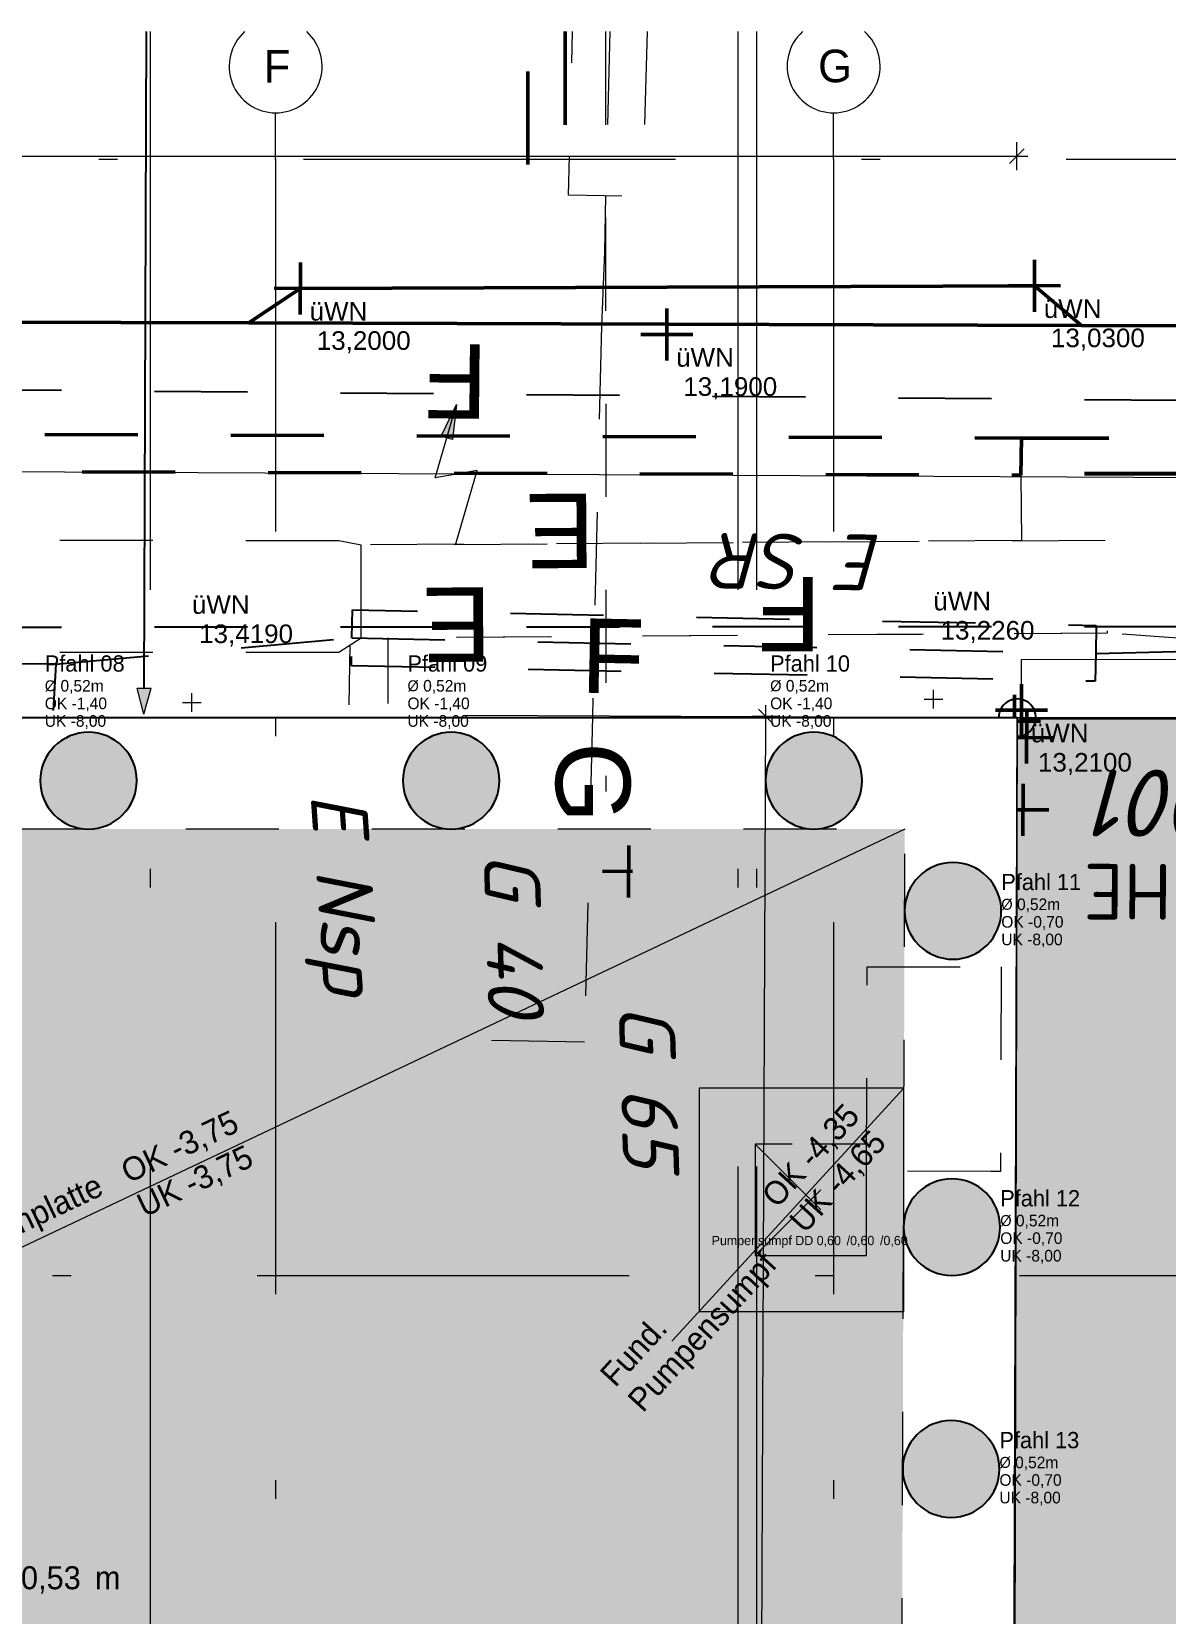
# Model space of a CAD drawing. Header units: metres. Extents: x -14 to 456, y -38 to 65.
# Drawn here: x 13.69 to 19.79, y -4.82 to 3.69 of the extents above; entities that cross this region are included whole.
import ezdxf

# ---------------------------------------------------------------- set-up
doc = ezdxf.new("R2010")
doc.units = ezdxf.units.M
doc.header["$MEASUREMENT"] = 0
for name, pattern in [('Achse', [0.004, 0.002, -0.001, 0, -0.001]), ('DASHDOT2', [0.5, 0.25, -0.125, 0, -0.125]), ('Schnittlinie', [0.006, 0.003, -0.0015, 0, -0.0015]), ('Strichliert_1_-1', [2, 1, -1]), ('Untersicht', [0.001, 0.0005, -0.0005])]:
    doc.linetypes.add(name, pattern=pattern)
for name, color, linetype in [('-2._Grundriss Schickerschacht PP_3_000 Achsraster', 7, 'Continuous'), ('-2._Grundriss Schickerschacht PP_3_111 Bohrpfahl - ReGeBe', 7, 'Continuous'), ('-2._Grundriss Schickerschacht PP_3_260 Fundament', 7, 'Continuous'), ('-2._Grundriss Schickerschacht PP_3_270 Deckendurchbruchsymbol', 7, 'Continuous'), ('-2._Grundriss Schickerschacht PP_3_2E_G_AL', 7, 'Continuous'), ('-2._Grundriss Schickerschacht PP_3_725 Nachbarbebauung', 7, 'Continuous'), ('-2._Grundriss Schickerschacht PP_3_730_DKM_Grenzen', 7, 'Continuous'), ('-2._Grundriss Schickerschacht PP_3_844 Umriss 2D', 7, 'Continuous'), ('-2._Grundriss Schickerschacht PP_3_851 Marker Schnitt', 7, 'Continuous'), ('-2._Grundriss Schickerschacht PP_3_910 Allgemein Lageplan Höhen', 7, 'Continuous'), ('-2._Grundriss Schickerschacht PP_3_Bauwerke_Dachlinie', 7, 'Continuous'), ('-2._Grundriss Schickerschacht PP_3_Bauwerke_Einfahrt - mit Basislinie', 7, 'Continuous'), ('-2._Grundriss Schickerschacht PP_3_Bauwerke_Gebäude - Haus', 7, 'Continuous'), ('-2._Grundriss Schickerschacht PP_3_Bauwerke_Hausnummer', 7, 'Continuous'), ('-2._Grundriss Schickerschacht PP_3_Fernmeldewesen_Fernmeldekabel', 7, 'Continuous'), ('-2._Grundriss Schickerschacht PP_3_Fernmeldewesen_Fernmeldekabel_Signatur', 7, 'Continuous'), ('-2._Grundriss Schickerschacht PP_3_Gas_Beschriftung Gas', 7, 'Continuous'), ('-2._Grundriss Schickerschacht PP_3_Gas_Gasleitung', 7, 'Continuous'), ('-2._Grundriss Schickerschacht PP_3_Gas_Gasleitung_Signatur', 7, 'Continuous'), ('-2._Grundriss Schickerschacht PP_3_Gelände_Geländepunkt', 7, 'Continuous'), ('-2._Grundriss Schickerschacht PP_3_Kataster Grenzen_Grundstücksgrenze', 7, 'Continuous'), ('-2._Grundriss Schickerschacht PP_3_Kataster Grenzpunkte_Grenzpunkt (GP) Hausecke', 7, 'Continuous'), ('-2._Grundriss Schickerschacht PP_3_Kataster Grenzpunkte_Grenzpunkt (GP) Hausecke_Kennzeichen', 7, 'Continuous'), ('-2._Grundriss Schickerschacht PP_3_Kataster Grenzpunkte_Grenzpunkt (GP) Hausecke_Punktnummer', 7, 'Continuous'), ('-2._Grundriss Schickerschacht PP_3_Kataster Grundstücke_Grundstück', 7, 'Continuous'), ('-2._Grundriss Schickerschacht PP_3_Kataster Grundstücke_Grundstück_Eigentümer', 7, 'Continuous'), ('-2._Grundriss Schickerschacht PP_3_Neubau_840 Baulinien', 7, 'Continuous'), ('-2._Grundriss Schickerschacht PP_3_Straßenverkehr_Randstein Unterkante', 7, 'Continuous'), ('-2._Grundriss Schickerschacht PP_3_Straßenverkehr_Situationslinie', 7, 'Continuous'), ('-2._Grundriss Schickerschacht PP_3_Strom_Beschriftung Strom', 7, 'Continuous'), ('-2._Grundriss Schickerschacht PP_3_Strom_Stromfreileitung', 7, 'Continuous'), ('-2._Grundriss Schickerschacht PP_3_Strom_Stromfreileitung_Signatur', 7, 'Continuous'), ('-2._Grundriss Schickerschacht PP_3_Strom_Stromkabel', 7, 'Continuous')]:
    doc.layers.add(name, color=color, linetype=linetype)
doc.styles.add('ERSTELLTER_STIL_1', font='arial.ttf')
doc.styles.add('ERSTELLTER_STIL_2', font='isocpeur.ttf')
doc.styles.add('ERSTELLTER_STIL_3', font='isocpeur.ttf')
doc.styles.add('ERSTELLTER_STIL_6', font='')
doc.styles.get('ERSTELLTER_STIL_6').set_extended_font_data('Eurostile')
doc.linetypes.add('GAS', pattern='A,0,[1,415_260415_PP_VA_1_1 -2 FDM1.Shx,S=0.186508,R=0,X=0,Y=0],-26.5,0', length=26.5)
doc.linetypes.add('Grenze Grundstück', pattern='A,0,[3,415_260415_PP_VA_1_1 -2 FDM1.Shx,S=0.00031746,R=0,X=0,Y=0],-0.04,0', length=0.04)

msp = doc.modelspace()

# ---------------------------------------------------------------- hatches: boundary and pattern name
at = {"layer": '-2._Grundriss Schickerschacht PP_3_111 Bohrpfahl - ReGeBe', "linetype": 'Continuous', "lineweight": 13, "true_color": 0x3f7f02}
for points in [[(13.7335, -0.3399, 0.414214), (13.9935, -0.5999, 0.414214), (14.2535, -0.3399, 0.414214), (13.9935, -0.0799, 0.414214)], [(15.6835, -0.3399, 0.414214), (15.9435, -0.5999, 0.414214), (16.2035, -0.3399, 0.414214), (15.9435, -0.0799, 0.414214)], [(17.6335, -0.3398, 0.414214), (17.8935, -0.5998, 0.414214), (18.1535, -0.3398, 0.414214), (17.8935, -0.0798, 0.414214)], [(18.3816, -1.0398, 0.414214), (18.6416, -1.2998, 0.414214), (18.9016, -1.0398, 0.414214), (18.6416, -0.7798, 0.414214)], [(18.3759, -2.7398, 0.414214), (18.6359, -2.9998, 0.414214), (18.8959, -2.7398, 0.414214), (18.6359, -2.4798, 0.414214)], [(18.3716, -4.0398, 0.414214), (18.6316, -4.2998, 0.414214), (18.8916, -4.0398, 0.414214), (18.6316, -3.7798, 0.414214)]]:
    msp.add_hatch(color=76, dxfattribs=at).paths.add_polyline_path(points)
at = {"layer": '-2._Grundriss Schickerschacht PP_3_260 Fundament', "linetype": 'Continuous', "lineweight": 0, "true_color": 0x060c00}
h = msp.add_hatch(color=98, dxfattribs=at)
h.paths.add_polyline_path([(0.6022, -0.6), (0.6319, -8.705), (5.625, -8.705), (5.625, -3.705), (8.725, -3.705), (8.725, -5.925), (8.925, -5.925), (8.925, -5.905), (9.105, -5.905), (9.105, -4.225), (10.725, -4.225), (10.725, -5.905), (10.905, -5.905), (10.905, -6.225), (12.425, -6.225), (12.425, -9.355), (15.32, -9.355), (15.32, -8.955), (18.3552, -8.955), (18.383, -0.6)])
h.paths.add_polyline_path([(1.4029, -0.8), (1.4029, -1.4), (0.8029, -1.4), (0.8029, -0.8)], flags=0)
h.paths.add_polyline_path([(17.5774, -2.893), (17.5774, -2.293), (18.1774, -2.293), (18.1774, -2.893)], flags=0)
at = {"layer": '-2._Grundriss Schickerschacht PP_3_260 Fundament', "linetype": 'Continuous', "lineweight": 0, "true_color": 0x0f1f00}
msp.add_hatch(color=88, dxfattribs=at).paths.add_polyline_path([(17.2774, -1.993), (17.2774, -3.193), (18.377, -3.193), (18.377, -1.993)])
at = {"layer": '-2._Grundriss Schickerschacht PP_3_725 Nachbarbebauung', "linetype": 'Continuous', "lineweight": 0, "true_color": 0x1f1f1f}
msp.add_hatch(color=250, dxfattribs=at).paths.add_polyline_path([(18.9876, -0.0005), (18.958, -11.4452), (22.8486, -11.478), (22.8486, -0.0037)])
at = {"layer": '-2._Grundriss Schickerschacht PP_3_844 Umriss 2D', "linetype": 'Continuous', "lineweight": 13, "true_color": 0xfb0106}
msp.add_hatch(color=1, dxfattribs=at).paths.add_polyline_path([(14.292, 0.0172), (14.33, 0.157), (14.255, 0.1573)])
at = {"layer": '-2._Grundriss Schickerschacht PP_3_Strom_Stromfreileitung_Signatur', "linetype": 'Continuous', "lineweight": 0, "ltscale": 1000, "true_color": 0xffb300}
msp.add_hatch(color=40, dxfattribs=at).paths.add_polyline_path([(15.9722, 1.6829), (15.8901, 1.5115), (15.9501, 1.4941)])

# ---------------------------------------------------------------- linework, layer by layer
at = {"layer": '-2._Grundriss Schickerschacht PP_3_000 Achsraster', "color": 5, "linetype": 'Achse', "lineweight": 0, "ltscale": 1000}
for p, q in [((15, 3), (15, 3.25)), ((18, 3), (18, 3.25)), ((-1.25, 3), (21, 3)), ((15, 3), (15, -36)), ((18, 3), (18, -36)), ((-1.5, 0), (21, 0)), ((-1.5, -3), (21, -3))]:
    msp.add_line(p, q, dxfattribs=at)
at = {"layer": '-2._Grundriss Schickerschacht PP_3_000 Achsraster', "color": 5, "linetype": 'Continuous', "lineweight": 0, "ltscale": 1000}
for centre in [(15, 3.5), (18, 3.5)]:
    msp.add_arc(centre, 0.25, 131.83387, 48.16613, dxfattribs=at)
at = {"layer": '-2._Grundriss Schickerschacht PP_3_000 Achsraster', "color": 5, "linetype": 'Achse', "lineweight": 0, "ltscale": 1000}
for p in [(15, 3), (15, 3), (18, 3), (18, 3)]:
    msp.add_point(p, dxfattribs=at)
at = {"layer": '-2._Grundriss Schickerschacht PP_3_111 Bohrpfahl - ReGeBe', "color": 7, "linetype": 'Continuous', "lineweight": 25, "ltscale": 1000, "flags": 128}
for points in [[(13.7335, -0.3399, 0.414214), (13.9935, -0.5999, 0.414214), (14.2535, -0.3399, 0.414214), (13.9935, -0.0799, 0.414214)], [(15.6835, -0.3399, 0.414214), (15.9435, -0.5999, 0.414214), (16.2035, -0.3399, 0.414214), (15.9435, -0.0799, 0.414214)], [(17.6335, -0.3398, 0.414214), (17.8935, -0.5998, 0.414214), (18.1535, -0.3398, 0.414214), (17.8935, -0.0798, 0.414214)], [(18.3816, -1.0398, 0.414214), (18.6416, -1.2998, 0.414214), (18.9016, -1.0398, 0.414214), (18.6416, -0.7798, 0.414214)], [(18.3759, -2.7398, 0.414214), (18.6359, -2.9998, 0.414214), (18.8959, -2.7398, 0.414214), (18.6359, -2.4798, 0.414214)], [(18.3716, -4.0398, 0.414214), (18.6316, -4.2998, 0.414214), (18.8916, -4.0398, 0.414214), (18.6316, -3.7798, 0.414214)]]:
    msp.add_lwpolyline(points, format="xyb", close=True, dxfattribs=at)
at = {"layer": '-2._Grundriss Schickerschacht PP_3_260 Fundament', "color": 7, "linetype": 'Untersicht', "lineweight": 13, "ltscale": 1000, "true_color": 0xf4f4f4, "flags": 128}
for points in [[(0.6022, -0.6), (0.6319, -8.705), (5.625, -8.705), (5.625, -3.705), (8.725, -3.705), (8.725, -5.925), (8.925, -5.925), (8.925, -5.905), (9.105, -5.905), (9.105, -4.225), (10.725, -4.225), (10.725, -5.905), (10.905, -5.905), (10.905, -6.225), (12.425, -6.225), (12.425, -9.355), (15.32, -9.355), (15.32, -8.955), (18.3552, -8.955), (18.383, -0.6)], [(17.5774, -2.893), (18.1774, -2.893), (18.1774, -2.293), (17.5774, -2.293)]]:
    msp.add_lwpolyline(points, close=True, dxfattribs=at)
at = {"layer": '-2._Grundriss Schickerschacht PP_3_260 Fundament', "color": 7, "linetype": 'Continuous', "lineweight": 13, "ltscale": 1000, "true_color": 0xf4f4f4, "flags": 128}
msp.add_lwpolyline([(17.2774, -1.993), (17.2774, -3.193), (18.377, -3.193), (18.377, -1.993)], close=True, dxfattribs=at)
at = {"layer": '-2._Grundriss Schickerschacht PP_3_270 Deckendurchbruchsymbol', "color": 7, "linetype": 'Untersicht', "lineweight": 13, "ltscale": 1000}
for p, q in [((17.5774, -2.893), (18.1774, -2.293)), ((17.5774, -2.293), (18.1774, -2.893))]:
    msp.add_line(p, q, dxfattribs=at)
at = {"layer": '-2._Grundriss Schickerschacht PP_3_270 Deckendurchbruchsymbol', "color": 7, "linetype": 'Untersicht', "lineweight": 13, "ltscale": 1000, "flags": 128}
msp.add_lwpolyline([(18.1774, -2.893), (18.1774, -2.293), (17.5774, -2.293), (17.5774, -2.893)], close=True, dxfattribs=at)
at = {"layer": '-2._Grundriss Schickerschacht PP_3_2E_G_AL', "color": 7, "linetype": 'GAS', "lineweight": 18, "ltscale": 1000}
for p, q in [((16.7742, 2.8031), (16.7687, 2.5031)), ((16.7687, 2.5031), (16.7514, 2.1034))]:
    msp.add_line(p, q, dxfattribs=at)
at = {"layer": '-2._Grundriss Schickerschacht PP_3_725 Nachbarbebauung', "color": 8, "linetype": 'Continuous', "lineweight": 13, "ltscale": 1000, "flags": 128}
msp.add_lwpolyline([(22.8486, -0.0037), (18.9876, -0.0005), (18.958, -11.4452), (22.8486, -11.478)], dxfattribs=at)
at = {"layer": '-2._Grundriss Schickerschacht PP_3_730_DKM_Grenzen', "color": 8, "linetype": 'Continuous', "lineweight": 13, "ltscale": 1000, "flags": 128}
msp.add_lwpolyline([(19.003, -0.0082), (22.8486, -0.0098)], dxfattribs=at)
at = {"layer": '-2._Grundriss Schickerschacht PP_3_844 Umriss 2D', "color": 1, "linetype": 'DASHDOT2', "lineweight": 25, "ltscale": 1000, "true_color": 0xfb0106}
msp.add_line((14.2925, 0.1572), (14.3058, 3.6863), dxfattribs=at)
at = {"layer": '-2._Grundriss Schickerschacht PP_3_844 Umriss 2D', "color": 1, "linetype": 'Continuous', "lineweight": 13, "ltscale": 1000, "true_color": 0xfb0106}
for p, q in [((14.255, 0.1573), (14.33, 0.157)), ((14.292, 0.0172), (14.255, 0.1573)), ((14.292, 0.0172), (14.33, 0.157))]:
    msp.add_line(p, q, dxfattribs=at)
at = {"layer": '-2._Grundriss Schickerschacht PP_3_851 Marker Schnitt', "color": 7, "linetype": 'Schnittlinie', "lineweight": 13, "ltscale": 1000}
for p, q in [((14.325, 3.6863), (14.325, -35.645)), ((17.4851, 3.6863), (17.4851, -35.645)), ((17.5851, 3.6863), (17.5851, -35.7384))]:
    msp.add_line(p, q, dxfattribs=at)
at = {"layer": '-2._Grundriss Schickerschacht PP_3_910 Allgemein Lageplan Höhen', "color": 7, "linetype": 'Continuous', "lineweight": 13, "ltscale": 1000}
for p, q in [((15.0823, 2.3059), (15.1823, 2.3059)), ((15.1323, 2.2559), (15.1323, 2.3559)), ((19.0299, 2.3203), (19.1299, 2.3203)), ((19.0799, 2.2703), (19.0799, 2.3703)), ((17.0532, 2.0584), (17.1532, 2.0584)), ((17.1032, 2.0084), (17.1032, 2.1084)), ((14.5497, 0.0298), (14.5497, 0.1298)), ((18.4865, 0.0984), (18.5865, 0.0984)), ((18.5365, 0.0484), (18.5365, 0.1484)), ((19.0101, -0.0111), (19.0101, 0.0889)), ((14.4997, 0.0798), (14.5997, 0.0798)), ((18.9601, 0.0389), (19.0601, 0.0389))]:
    msp.add_line(p, q, dxfattribs=at)
at = {"layer": '-2._Grundriss Schickerschacht PP_3_Bauwerke_Dachlinie', "color": 112, "linetype": 'Strichliert_1_-1', "lineweight": 13, "ltscale": 1000, "true_color": 0x00cd60}
msp.add_line((19.0094, 0.311), (22.8486, 0.3204), dxfattribs=at)
at = {"layer": '-2._Grundriss Schickerschacht PP_3_Bauwerke_Dachlinie', "color": 112, "linetype": 'Strichliert_1_-1', "lineweight": 13, "ltscale": 1000, "true_color": 0x00cd60, "flags": 128}
msp.add_lwpolyline([(19.0101, 0.0389), (19.0094, 0.311)], dxfattribs=at)
at = {"layer": '-2._Grundriss Schickerschacht PP_3_Bauwerke_Einfahrt - mit Basislinie', "color": 7, "linetype": 'Continuous', "lineweight": 13, "ltscale": 1000, "true_color": 0xefefef}
for p, q in [((16.0223, 0.0117), (18.3398, 0.0021)), ((17.141, 0.007), (17.141, -0.0005)), ((17.181, 0.0069), (17.181, -0.0005))]:
    msp.add_line(p, q, dxfattribs=at)
at = {"layer": '-2._Grundriss Schickerschacht PP_3_Bauwerke_Gebäude - Haus', "color": 7, "linetype": 'Continuous', "lineweight": 13, "ltscale": 1000, "true_color": 0xefefef}
for p, q in [((19.0876, -0.0006), (22.8486, -0.0026)), ((18.9583, -11.3452), (18.9874, -0.1005))]:
    msp.add_line(p, q, dxfattribs=at)
at = {"layer": '-2._Grundriss Schickerschacht PP_3_Bauwerke_Hausnummer', "color": 8, "linetype": 'Untersicht', "lineweight": 13, "ltscale": 1000, "flags": 128}
for points in [[(18.1773, -2.4384), (18.181, -1.3405)], [(18.181, -1.3405), (18.9005, -1.3405)], [(18.9005, -1.3405), (18.8969, -2.4407)], [(18.8969, -2.4407), (18.8473, -2.4406), (18.1773, -2.4384)]]:
    msp.add_lwpolyline(points, dxfattribs=at)
at = {"layer": '-2._Grundriss Schickerschacht PP_3_Fernmeldewesen_Fernmeldekabel', "color": 7, "linetype": 'Untersicht', "lineweight": 25, "ltscale": 1000}
for p, q in [((22.8486, 1.6771), (11.7245, 1.7754)), ((22.8486, 0.4898), (-0.2913, 0.4754)), ((13.8176, 0.2868), (15.4104, 0.4277)), ((15.4104, 0.4277), (19.4096, 0.3444)), ((19.4096, 0.3444), (22.8486, 0.4289)), ((13.8176, 0.2868), (-0.0132, 0.3703)), ((13.8176, 0.2868), (13.803, 0.0371))]:
    msp.add_line(p, q, dxfattribs=at)
at = {"layer": '-2._Grundriss Schickerschacht PP_3_Fernmeldewesen_Fernmeldekabel', "color": 7, "linetype": 'Untersicht', "lineweight": 25, "ltscale": 1000, "flags": 128}
msp.add_lwpolyline([(15.4104, 0.4277), (15.4132, 0.5777), (19.4123, 0.4944), (19.4096, 0.3444), (19.4068, 0.1944), (15.4077, 0.2777)], close=True, dxfattribs=at)
at = {"layer": '-2._Grundriss Schickerschacht PP_3_Gas_Gasleitung', "color": 255, "linetype": 'Untersicht', "lineweight": 13, "ltscale": 1000}
for p, q in [((16.7737, 3.6863), (16.7755, -0.3975)), ((16.7967, 3.6863), (16.7742, 2.8031)), ((16.7514, 2.1034), (16.7029, 0.0039)), ((16.7029, 0.0039), (16.6608, -1.7456)), ((16.6608, -1.7456), (15.9109, -1.7319))]:
    msp.add_line(p, q, dxfattribs=at)
at = {"layer": '-2._Grundriss Schickerschacht PP_3_Gas_Gasleitung', "color": 255, "linetype": 'Untersicht', "lineweight": 13, "ltscale": 1000, "flags": 128}
msp.add_lwpolyline([(16.9967, 3.6863), (16.9741, 2.7994), (16.5742, 2.8067), (16.5966, 3.6863)], dxfattribs=at)
at = {"layer": '-2._Grundriss Schickerschacht PP_3_Gelände_Geländepunkt', "color": 7, "linetype": 'Continuous', "lineweight": 50, "ltscale": 1000}
for p, q in [((15.1329, 2.4459), (15.1317, 2.1659)), ((19.0806, 2.4603), (19.0793, 2.1803)), ((14.9923, 2.3066), (15.2723, 2.3053)), ((18.9399, 2.3209), (19.2199, 2.3196)), ((17.1038, 2.1984), (17.1026, 1.9184)), ((16.9632, 2.059), (17.2432, 2.0578)), ((19.0107, 0.1789), (19.0095, -0.1011)), ((18.973, 0.1207), (18.9725, -0.0005)), ((18.8701, 0.0395), (19.1501, 0.0383)), ((19.0388, 0.0316), (19.0376, -0.2484)), ((18.9876, -0.0193), (19.1124, -0.0199)), ((18.9872, -0.1081), (19.1782, -0.109)), ((19.0184, -0.3564), (19.0172, -0.6364)), ((18.9854, -0.4962), (19.1578, -0.497)), ((16.8986, -0.6876), (16.8974, -0.9676)), ((16.758, -0.8269), (16.9185, -0.8277))]:
    msp.add_line(p, q, dxfattribs=at)
at = {"layer": '-2._Grundriss Schickerschacht PP_3_Kataster Grenzen_Grundstücksgrenze', "color": 8, "linetype": 'Continuous', "lineweight": 13, "ltscale": 1000}
for p, q in [((0.1, 0), (14.91, -0.0004)), ((14.91, -0.0004), (16.9185, -0.0005)), ((16.9185, -0.0005), (18.8876, -0.0005)), ((18.9583, -11.3452), (18.9874, -0.1005))]:
    msp.add_line(p, q, dxfattribs=at)
at = {"layer": '-2._Grundriss Schickerschacht PP_3_Kataster Grenzen_Grundstücksgrenze', "color": 8, "linetype": 'Schnittlinie', "lineweight": 13, "ltscale": 1000}
msp.add_line((19.0876, -0.0006), (22.8486, -0.0037), dxfattribs=at)
at = {"layer": '-2._Grundriss Schickerschacht PP_3_Kataster Grenzpunkte_Grenzpunkt (GP) Hausecke', "color": 7, "linetype": 'Continuous', "lineweight": 25, "ltscale": 1000}
msp.add_arc((18.9876, -0.0005), 0.1, 269.74688, 179.99933, dxfattribs=at)
at = {"layer": '-2._Grundriss Schickerschacht PP_3_Kataster Grundstücke_Grundstück', "color": 1, "linetype": 'Continuous', "lineweight": 13, "ltscale": 1000, "true_color": 0xfb0106}
for p, q in [((18.985, 2.9422), (18.985, 3.0922)), ((0, 3.0172), (18.985, 3.0172)), ((18.945, 2.9772), (19.025, 3.0572)), ((18.985, 3.0172), (19.045, 3.0172))]:
    msp.add_line(p, q, dxfattribs=at)
at = {"layer": '-2._Grundriss Schickerschacht PP_3_Kataster Grundstücke_Grundstück', "color": 76, "linetype": 'Continuous', "lineweight": 13, "ltscale": 1000, "true_color": 0x3f7f02}
for p, q in [((17.5584, -18.5444), (17.6357, 0.0051)), ((17.7107, 0.0048), (17.5607, 0.0054)), ((17.6755, -0.0351), (17.5958, 0.0453)), ((17.6357, 0.0051), (17.6359, 0.0651))]:
    msp.add_line(p, q, dxfattribs=at)
at = {"layer": '-2._Grundriss Schickerschacht PP_3_Kataster Grundstücke_Grundstück_Eigentümer', "color": 7, "linetype": 'Continuous', "lineweight": 13, "ltscale": 1000}
for p, q in [((18.383, -0.6), (10.725, -4.225)), ((18.377, -1.993), (17.1304, -3.3534))]:
    msp.add_line(p, q, dxfattribs=at)
at = {"layer": '-2._Grundriss Schickerschacht PP_3_Neubau_840 Baulinien', "color": 1, "linetype": 'Continuous', "lineweight": 25, "ltscale": 1000, "true_color": 0xfb0106, "flags": 128}
msp.add_lwpolyline([(-3.9335, 0.0223), (0, 0), (18.985, 0), (22.8486, -0.0032)], dxfattribs=at)
at = {"layer": '-2._Grundriss Schickerschacht PP_3_Neubau_840 Baulinien', "color": 76, "linetype": 'Grenze Grundstück', "lineweight": 13, "ltscale": 1000, "true_color": 0x3f7f02, "flags": 128}
msp.add_lwpolyline([(0, -0.0002), (18.985, -0.0012), (18.935, -15), (18.9, -21.365), (18.85, -31.325), (0.0665, -34.0269), (0.065, -21.365), (0.055, -15)], close=True, dxfattribs=at)
at = {"layer": '-2._Grundriss Schickerschacht PP_3_Straßenverkehr_Randstein Unterkante', "color": 7, "linetype": 'Continuous', "lineweight": 50, "ltscale": 1000}
for p, q in [((9.4811, 2.1376), (14.8552, 2.1205)), ((14.8552, 2.1205), (19.3328, 2.1063)), ((19.3328, 2.1063), (22.8486, 2.0951))]:
    msp.add_line(p, q, dxfattribs=at)
at = {"layer": '-2._Grundriss Schickerschacht PP_3_Straßenverkehr_Situationslinie', "color": 7, "linetype": 'Continuous', "lineweight": 50, "ltscale": 1000}
for p, q in [((14.8552, 2.1205), (15.1323, 2.3059)), ((15.1323, 2.3059), (19.0799, 2.3203)), ((19.0799, 2.3203), (19.3328, 2.1063))]:
    msp.add_line(p, q, dxfattribs=at)
at = {"layer": '-2._Grundriss Schickerschacht PP_3_Strom_Stromfreileitung', "color": 40, "linetype": 'Continuous', "lineweight": 0, "ltscale": 1000, "true_color": 0xffb300}
msp.add_line((22.8486, 1.2735), (-3.9335, 1.4075), dxfattribs=at)
at = {"layer": '-2._Grundriss Schickerschacht PP_3_Strom_Stromfreileitung_Signatur', "color": 40, "linetype": 'Continuous', "lineweight": 0, "ltscale": 1000, "true_color": 0xffb300}
for p, q in [((15.8578, 1.2888), (15.9722, 1.6829)), ((15.8901, 1.5115), (15.9722, 1.6829)), ((15.9722, 1.6829), (15.9501, 1.4941)), ((15.9501, 1.4941), (15.8901, 1.5115)), ((16.083, 1.327), (15.8578, 1.2888)), ((15.9685, 0.9329), (16.083, 1.327))]:
    msp.add_line(p, q, dxfattribs=at)
at = {"layer": '-2._Grundriss Schickerschacht PP_3_Strom_Stromkabel', "color": 7, "linetype": 'Untersicht', "lineweight": 13, "ltscale": 1000}
for p, q in [((22.8486, 1.2989), (19.007, 1.3019)), ((19.007, 1.3019), (19.0094, 0.9503)), ((15.34, 0.9491), (-0.0472, 0.971)), ((15.4596, 0.9269), (15.34, 0.9491)), ((19.0094, 0.9503), (15.4596, 0.9269)), ((15.4602, 0.4266), (15.339, 0.349)), ((19.4716, 0.4533), (15.4602, 0.4266)), ((15.6024, 0.4276), (15.604, 0.0741)), ((20.0509, 0.4126), (19.4716, 0.4533)), ((15.339, 0.349), (9.188, 0.3517)), ((15.3996, 0.3878), (15.3938, 0.0679))]:
    msp.add_line(p, q, dxfattribs=at)
at = {"layer": '-2._Grundriss Schickerschacht PP_3_Strom_Stromkabel', "color": 7, "linetype": 'Untersicht', "lineweight": 50, "ltscale": 1000, "flags": 128}
for points in [[(16.5561, 3.6863), (16.5564, 2.9271), (16.3565, 2.9308), (16.3562, 3.6863)], [(22.8486, 1.3065), (19.0072, 1.3119), (19.0107, 1.5019), (22.8486, 1.4988)]]:
    msp.add_lwpolyline(points, dxfattribs=at)
msp.add_lwpolyline([(-0.0449, 1.3711), (-0.0412, 1.571), (19.0107, 1.5019), (19.007, 1.3019)], close=True, dxfattribs=at)
at = {"layer": '-2._Grundriss Schickerschacht PP_3_Strom_Stromkabel', "color": 7, "linetype": 'Untersicht', "lineweight": 13, "ltscale": 1000, "flags": 128}
msp.add_lwpolyline([(15.4604, 0.4268), (15.4596, 0.9269), (19.4707, 0.9534), (19.4716, 0.4533)], close=True, dxfattribs=at)

# ---------------------------------------------------------------- texts
at = {"layer": '-2._Grundriss Schickerschacht PP_3_000 Achsraster', "color": 5, "linetype": 'Continuous', "lineweight": 0, "char_height": 0.175, "attachment_point": 1, "style": 'ERSTELLTER_STIL_6'}
for s, insert in [('\\A1;{\\pql;\\pt0;\\fEurostile|b0|i0|c0|p0;\\W1.000000;F}', (14.9358, 3.5875)), ('\\A1;{\\pql;\\pt0;\\fEurostile|b0|i0|c0|p0;\\W1.000000;G}', (17.9168, 3.5893))]:
    msp.add_mtext(s, dxfattribs=dict(at, insert=insert))
at = {"layer": '-2._Grundriss Schickerschacht PP_3_270 Deckendurchbruchsymbol', "color": 1, "linetype": 'Continuous', "lineweight": 0, "insert": (17.8774, -2.8516), "char_height": 0.05, "attachment_point": 8, "style": 'ERSTELLTER_STIL_6'}
msp.add_mtext('\\A1;{\\pqc;\\pt0;\\fEurostile|b0|i0|c0|p0;\\W1.000000;Pumpensumpf DD 0,60\\fEurostile|b0|i0|c0|p0;\\W1.000000;\\A1{\\H.66x;\\S^  ;}\\fEurostile|b0|i0|c0|p0;\\W1.000000; /0,60\\fEurostile|b0|i0|c0|p0;\\W1.000000;\\A1{\\H.66x;\\S^  ;}\\fEurostile|b0|i0|c0|p0;\\W1.000000; /0,60\\fEurostile|b0|i0|c0|p0;\\W1.000000;\\A1{\\H.66x;\\S^  ;}}', dxfattribs=at)
at = {"layer": '-2._Grundriss Schickerschacht PP_3_851 Marker Schnitt', "color": 7, "linetype": 'Continuous', "lineweight": 13, "char_height": 0.4, "attachment_point": 4, "style": 'ERSTELLTER_STIL_1'}
for insert, rotation in [((16.7164, 1.0037), 180.37853), ((16.1615, 0.4999), 180.38024)]:
    msp.add_mtext('\\A1;{\\pql;\\fArial|b0|i0|c0|p0;\\W1.000000;E}', dxfattribs=dict(at, insert=insert, rotation=rotation))
at = {"layer": '-2._Grundriss Schickerschacht PP_3_910 Allgemein Lageplan Höhen', "color": 7, "linetype": 'Continuous', "lineweight": 13, "char_height": 0.1, "attachment_point": 1, "style": 'ERSTELLTER_STIL_1'}
for s, insert in [('\\A1;{\\pql;\\fArial|b0|i0|c0|p0;\\W1.000000;üWN}', (15.1823, 2.2331)), ('\\A1;{\\pql;\\fArial|b0|i0|c0|p0;\\W1.000000;üWN}', (19.1299, 2.2474)), ('\\A1;{\\pql;\\fArial|b0|i0|c0|p0;\\W1.000000; 13,2000}', (15.1823, 2.0759)), ('\\A1;{\\pql;\\fArial|b0|i0|c0|p0;\\W1.000000; 13,0300}', (19.1299, 2.0903)), ('\\A1;{\\pql;\\fArial|b0|i0|c0|p0;\\W1.000000;üWN}', (17.1532, 1.9855)), ('\\A1;{\\pql;\\fArial|b0|i0|c0|p0;\\W1.000000; 13,1900}', (17.1532, 1.8284)), ('\\A1;{\\pql;\\fArial|b0|i0|c0|p0;\\W1.000000;üWN}', (14.5497, 0.657)), ('\\A1;{\\pql;\\fArial|b0|i0|c0|p0;\\W1.000000;üWN}', (18.5365, 0.6755)), ('\\A1;{\\pql;\\fArial|b0|i0|c0|p0;\\W1.000000; 13,2260}', (18.5365, 0.5184)), ('\\A1;{\\pql;\\fArial|b0|i0|c0|p0;\\W1.000000; 13,4190}', (14.5497, 0.4998)), ('\\A1;{\\pql;\\fArial|b0|i0|c0|p0;\\W1.000000;üWN}', (19.0601, -0.0339)), ('\\A1;{\\pql;\\fArial|b0|i0|c0|p0;\\W1.000000; 13,2100}', (19.0601, -0.1911))]:
    msp.add_mtext(s, dxfattribs=dict(at, insert=insert))
at = {"layer": '-2._Grundriss Schickerschacht PP_3_Fernmeldewesen_Fernmeldekabel_Signatur', "color": 7, "linetype": 'Continuous', "lineweight": 25, "char_height": 0.4, "attachment_point": 4, "style": 'ERSTELLTER_STIL_1'}
for insert, rotation in [((16.1408, 1.805), 179.49344), ((17.9332, 0.5553), 180.03563), ((16.6421, 0.3334), 358.80676)]:
    msp.add_mtext('\\A1;{\\pql;\\fArial|b0|i0|c0|p0;\\W1.000000;F}', dxfattribs=dict(at, insert=insert, rotation=rotation))
at = {"layer": '-2._Grundriss Schickerschacht PP_3_Gas_Beschriftung Gas', "color": 255, "linetype": 'Continuous', "lineweight": 13, "char_height": 0.3, "attachment_point": 7, "rotation": 271.74109, "style": 'ERSTELLTER_STIL_2'}
for s, insert in [('\\A1;{\\pql;\\fISOCPEUR|b0|i1|c0|p0;\\W1.000000;G 40}', (16.1171, -0.7257)), ('\\A1;{\\pql;\\fISOCPEUR|b0|i1|c0|p0;\\W1.000000;G 65}', (16.8427, -1.5418))]:
    msp.add_mtext(s, dxfattribs=dict(at, insert=insert))
at = {"layer": '-2._Grundriss Schickerschacht PP_3_Gas_Gasleitung_Signatur', "color": 255, "linetype": 'Continuous', "lineweight": 13, "insert": (16.7035, -0.1326), "char_height": 0.4, "attachment_point": 4, "rotation": 270.02615, "style": 'ERSTELLTER_STIL_1'}
msp.add_mtext('\\A1;{\\pql;\\fArial|b0|i0|c0|p0;\\W1.000000;G}', dxfattribs=at)
at = {"layer": '-2._Grundriss Schickerschacht PP_3_Kataster Grenzpunkte_Grenzpunkt (GP) Hausecke_Kennzeichen', "color": 7, "linetype": 'Continuous', "lineweight": 25, "insert": (19.8193, -0.7874), "char_height": 0.3, "attachment_point": 7, "rotation": 179.74028, "style": 'ERSTELLTER_STIL_3'}
msp.add_mtext('\\A1;{\\pql;\\fISOCPEUR|b0|i0|c0|p0;\\W1.000000;HE}', dxfattribs=at)
at = {"layer": '-2._Grundriss Schickerschacht PP_3_Kataster Grenzpunkte_Grenzpunkt (GP) Hausecke_Punktnummer', "color": 7, "linetype": 'Continuous', "lineweight": 25, "insert": (20.6181, -0.2847), "char_height": 0.36, "attachment_point": 7, "rotation": 179.74028, "style": 'ERSTELLTER_STIL_2'}
msp.add_mtext('\\A1;{\\pql;\\fISOCPEUR|b0|i1|c0|p0;\\W1.000000;50001}', dxfattribs=at)
at = {"layer": '-2._Grundriss Schickerschacht PP_3_Kataster Grundstücke_Grundstück', "color": 7, "linetype": 'Continuous', "lineweight": 13, "char_height": 0.0875, "line_spacing_factor": 0.907049, "style": 'ERSTELLTER_STIL_6'}
for s, insert, attachment_point in [('\\A1;{\\pql;\\fEurostile|b0|i0|c0|p0;\\W1.000000;Pfahl 08\\P\\pql;\\fEurostile|b0|i0|c0|p0;\\H0.672269x;\\W1.000000;Ø\\fEurostile|b0|i0|c0|p0;\\H1.062500x;\\W1.000000; \\fEurostile|b0|i0|c0|p0;\\W1.000000;0,52\\fEurostile|b0|i0|c0|p0;\\W1.000000;m\\P\\pql;\\fEurostile|b0|i0|c0|p0;\\W1.000000;OK \\fEurostile|b0|i0|c0|p0;\\W1.000000;-1,40\\P\\pql;\\fEurostile|b0|i0|c0|p0;\\W1.000000;UK \\fEurostile|b0|i0|c0|p0;\\W1.000000;-8,00}', (13.7587, -0.0617), 7), ('\\A1;{\\pql;\\fEurostile|b0|i0|c0|p0;\\W1.000000;Pfahl 09\\P\\pql;\\fEurostile|b0|i0|c0|p0;\\H0.672269x;\\W1.000000;Ø\\fEurostile|b0|i0|c0|p0;\\H1.062500x;\\W1.000000; \\fEurostile|b0|i0|c0|p0;\\W1.000000;0,52\\fEurostile|b0|i0|c0|p0;\\W1.000000;m\\P\\pql;\\fEurostile|b0|i0|c0|p0;\\W1.000000;OK \\fEurostile|b0|i0|c0|p0;\\W1.000000;-1,40\\P\\pql;\\fEurostile|b0|i0|c0|p0;\\W1.000000;UK \\fEurostile|b0|i0|c0|p0;\\W1.000000;-8,00}', (15.7087, -0.0617), 7), ('\\A1;{\\pql;\\fEurostile|b0|i0|c0|p0;\\W1.000000;Pfahl 10\\P\\pql;\\fEurostile|b0|i0|c0|p0;\\H0.672269x;\\W1.000000;Ø\\fEurostile|b0|i0|c0|p0;\\H1.062500x;\\W1.000000; \\fEurostile|b0|i0|c0|p0;\\W1.000000;0,52\\fEurostile|b0|i0|c0|p0;\\W1.000000;m\\P\\pql;\\fEurostile|b0|i0|c0|p0;\\W1.000000;OK \\fEurostile|b0|i0|c0|p0;\\W1.000000;-1,40\\P\\pql;\\fEurostile|b0|i0|c0|p0;\\W1.000000;UK \\fEurostile|b0|i0|c0|p0;\\W1.000000;-8,00}', (17.6587, -0.0617), 7), ('\\A1;{\\pql;\\fEurostile|b0|i0|c0|p0;\\W1.000000;Pfahl 11\\P\\pql;\\fEurostile|b0|i0|c0|p0;\\H0.672269x;\\W1.000000;Ø\\fEurostile|b0|i0|c0|p0;\\H1.062500x;\\W1.000000; \\fEurostile|b0|i0|c0|p0;\\W1.000000;0,52\\fEurostile|b0|i0|c0|p0;\\W1.000000;m\\P\\pql;\\fEurostile|b0|i0|c0|p0;\\W1.000000;OK \\fEurostile|b0|i0|c0|p0;\\W1.000000;-0,70\\P\\pql;\\fEurostile|b0|i0|c0|p0;\\W1.000000;UK \\fEurostile|b0|i0|c0|p0;\\W1.000000;-8,00}', (18.9016, -1.0385), 4), ('\\A1;{\\pql;\\fEurostile|b0|i0|c0|p0;\\W1.000000;Pfahl 12\\P\\pql;\\fEurostile|b0|i0|c0|p0;\\H0.672269x;\\W1.000000;Ø\\fEurostile|b0|i0|c0|p0;\\H1.062500x;\\W1.000000; \\fEurostile|b0|i0|c0|p0;\\W1.000000;0,52\\fEurostile|b0|i0|c0|p0;\\W1.000000;m\\P\\pql;\\fEurostile|b0|i0|c0|p0;\\W1.000000;OK \\fEurostile|b0|i0|c0|p0;\\W1.000000;-0,70\\P\\pql;\\fEurostile|b0|i0|c0|p0;\\W1.000000;UK \\fEurostile|b0|i0|c0|p0;\\W1.000000;-8,00}', (18.8959, -2.7385), 4), ('\\A1;{\\pql;\\fEurostile|b0|i0|c0|p0;\\W1.000000;Pfahl 13\\P\\pql;\\fEurostile|b0|i0|c0|p0;\\H0.672269x;\\W1.000000;Ø\\fEurostile|b0|i0|c0|p0;\\H1.062500x;\\W1.000000; \\fEurostile|b0|i0|c0|p0;\\W1.000000;0,52\\fEurostile|b0|i0|c0|p0;\\W1.000000;m\\P\\pql;\\fEurostile|b0|i0|c0|p0;\\W1.000000;OK \\fEurostile|b0|i0|c0|p0;\\W1.000000;-0,70\\P\\pql;\\fEurostile|b0|i0|c0|p0;\\W1.000000;UK \\fEurostile|b0|i0|c0|p0;\\W1.000000;-8,00}', (18.8916, -4.0385), 4)]:
    msp.add_mtext(s, dxfattribs=dict(at, insert=insert, attachment_point=attachment_point))
at = {"layer": '-2._Grundriss Schickerschacht PP_3_Kataster Grundstücke_Grundstück_Eigentümer', "color": 7, "linetype": 'Continuous', "lineweight": 13, "char_height": 0.125, "attachment_point": 4, "style": 'ERSTELLTER_STIL_6'}
for s, insert, rotation, line_spacing_factor in [('\\A1;{\\pql;\\fEurostile|b0|i0|c0|p0;\\W1.000000;OK \\fEurostile|b0|i0|c0|p0;\\W1.000000;\\fEurostile|b0|i0|c0|p0;\\W1.000000;-3,75\\fEurostile|b0|i0|c0|p0;\\W1.000000;\\A1{\\H.66x;\\S^  ;}\\fEurostile|b0|i0|c0|p0;\\W1.000000;\\fEurostile|b0|i0|c0|p0;\\W1.000000;\\P\\pql;\\fEurostile|b0|i0|c0|p0;\\W1.000000;UK \\fEurostile|b0|i0|c0|p0;\\W1.000000;\\fEurostile|b0|i0|c0|p0;\\W1.000000;-3,75\\fEurostile|b0|i0|c0|p0;\\W1.000000;\\A1{\\H.66x;\\S^  ;}\\fEurostile|b0|i0|c0|p0;\\W1.000000;\\fEurostile|b0|i0|c0|p0;\\W1.000000;}', (14.2321, -2.5571), 25.33098, 0.968161), ('\\A1;{\\pql;\\fEurostile|b0|i0|c0|p0;\\W1.000000;OK \\fEurostile|b0|i0|c0|p0;\\W1.000000;\\fEurostile|b0|i0|c0|p0;\\W1.000000;-4,35\\fEurostile|b0|i0|c0|p0;\\W1.000000;\\A1{\\H.66x;\\S^  ;}\\fEurostile|b0|i0|c0|p0;\\W1.000000;\\fEurostile|b0|i0|c0|p0;\\W1.000000;\\P\\pql;\\fEurostile|b0|i0|c0|p0;\\W1.000000;UK \\fEurostile|b0|i0|c0|p0;\\W1.000000;\\fEurostile|b0|i0|c0|p0;\\W1.000000;-4,65\\fEurostile|b0|i0|c0|p0;\\W1.000000;\\A1{\\H.66x;\\S^  ;}\\fEurostile|b0|i0|c0|p0;\\W1.000000;\\fEurostile|b0|i0|c0|p0;\\W1.000000;}', (17.7374, -2.6807), 47.49852, 0.968161), ('\\A1;{\\pql;\\fEurostile|b0|i0|c0|p0;\\W1.000000;\\fEurostile|b0|i0|c0|p0;\\W1.000000;\\fEurostile|b0|i0|c0|p0;\\W1.000000;Fund.\\fEurostile|b0|i0|c0|p0;\\W1.000000;\\A1{\\H.66x;\\S^  ;}\\fEurostile|b0|i0|c0|p0;\\W1.000000;\\fEurostile|b0|i0|c0|p0;\\W1.000000;\\P\\pql;\\fEurostile|b0|i0|c0|p0;\\W1.000000;\\fEurostile|b0|i0|c0|p0;\\W1.000000;\\fEurostile|b0|i0|c0|p0;\\W1.000000;Pumpensumpf\\fEurostile|b0|i0|c0|p0;\\W1.000000;\\A1{\\H.66x;\\S^  ;}\\fEurostile|b0|i0|c0|p0;\\W1.000000;\\fEurostile|b0|i0|c0|p0;\\W1.000000;}', (16.8681, -3.6443), 47.49852, 0.968199)]:
    msp.add_mtext(s, dxfattribs=dict(at, insert=insert, rotation=rotation, line_spacing_factor=line_spacing_factor))
at = {"layer": '-2._Grundriss Schickerschacht PP_3_Kataster Grundstücke_Grundstück_Eigentümer', "color": 7, "linetype": 'Continuous', "lineweight": 13, "insert": (13.3104, -3.0141), "char_height": 0.125, "attachment_point": 4, "rotation": 25.33098, "style": 'ERSTELLTER_STIL_6'}
msp.add_mtext('\\A1;{\\pql;\\fEurostile|b0|i0|c0|p0;\\W1.000000;\\fEurostile|b0|i0|c0|p0;\\W1.000000;\\fEurostile|b0|i0|c0|p0;\\W1.000000;Bodenplatte\\fEurostile|b0|i0|c0|p0;\\W1.000000;\\A1{\\H.66x;\\S^  ;}\\fEurostile|b0|i0|c0|p0;\\W1.000000;\\fEurostile|b0|i0|c0|p0;\\W1.000000;\\P\\pql;\\fEurostile|b0|i0|c0|p0;\\W1.000000;\\fEurostile|b0|i0|c0|p0;\\W1.000000;\\fEurostile|b0|i0|c0|p0;\\W1.000000;\\fEurostile|b0|i0|c0|p0;\\W1.000000;\\A1{\\H.66x;\\S^  ;}\\fEurostile|b0|i0|c0|p0;\\W1.000000;\\fEurostile|b0|i0|c0|p0;\\W1.000000;}', dxfattribs=at)
at = {"layer": '-2._Grundriss Schickerschacht PP_3_Kataster Grundstücke_Grundstück_Eigentümer', "color": 7, "linetype": 'Continuous', "lineweight": 13, "insert": (12.1511, -4.5627), "char_height": 0.12349959, "attachment_point": 1, "style": 'ERSTELLTER_STIL_6'}
msp.add_mtext('\\A1;{\\pql;\\pt0,1;\\fEurostile|b0|i0|c0|p0;\\W1.000000;1,68\\fEurostile|b0|i0|c0|p0;\\W1.000000;\\A1{\\H.66x;\\S^  ;}\\fEurostile|b0|i0|c0|p0;\\W1.000000; m\\fEurostile|b0|i0|c0|p0;\\W1.000000;\\A1{\\H.66x;\\S^  ;}\\fEurostile|b0|i0|c0|p0;\\W1.000000; x \\fEurostile|b0|i0|c0|p0;\\W1.000000;\\fEurostile|b0|i0|c0|p0;\\W1.000000;\\fEurostile|b0|i0|c0|p0;\\W1.000000;\\fEurostile|b0|i0|c0|p0;\\W1.000000;\\fEurostile|b0|i0|c0|p0;\\W1.000000;0,38\\fEurostile|b0|i0|c0|p0;\\W1.000000;\\A1{\\H.66x;\\S^  ;}\\fEurostile|b0|i0|c0|p0;\\W1.000000; m\\fEurostile|b0|i0|c0|p0;\\W1.000000;\\A1{\\H.66x;\\S^  ;}\\fEurostile|b0|i0|c0|p0;\\W1.000000; x \\fEurostile|b0|i0|c0|p0;\\W1.000000;\\fEurostile|b0|i0|c0|p0;\\W1.000000;\\fEurostile|b0|i0|c0|p0;\\W1.000000;\\fEurostile|b0|i0|c0|p0;\\W1.000000;\\fEurostile|b0|i0|c0|p0;\\W1.000000;0,53\\fEurostile|b0|i0|c0|p0;\\W1.000000;\\A1{\\H.66x;\\S^  ;}\\fEurostile|b0|i0|c0|p0;\\W1.000000; m\\fEurostile|b0|i0|c0|p0;\\W1.000000;\\A1{\\H.66x;\\S^  ;}\\fEurostile|b0|i0|c0|p0;\\W1.000000;\\fEurostile|b0|i0|c0|p0;\\W1.000000;\\fEurostile|b0|i0|c0|p0;\\W1.000000;\\fEurostile|b0|i0|c0|p0;\\W1.000000;\\fEurostile|b0|i0|c0|p0;\\W1.000000;\\fEurostile|b0|i0|c0|p0;\\W1.000000;\\fEurostile|b0|i0|c0|p0;\\W1.000000;\\A1{\\H.66x;\\S^  ;}\\fEurostile|b0|i0|c0|p0;\\W1.000000;\\fEurostile|b0|i0|c0|p0;\\W1.000000;\\A1{\\H.66x;\\S^  ;}\\fEurostile|b0|i0|c0|p0;\\W1.000000;\\fEurostile|b0|i0|c0|p0;\\W1.000000;\\fEurostile|b0|i0|c0|p0;\\W1.000000;\\fEurostile|b0|i0|c0|p0;\\W1.000000;\\fEurostile|b0|i0|c0|p0;\\W1.000000;\\fEurostile|b0|i0|c0|p0;\\W1.000000;\\fEurostile|b0|i0|c0|p0;\\W1.000000;\\A1{\\H.66x;\\S^  ;}\\fEurostile|b0|i0|c0|p0;\\W1.000000;\\fEurostile|b0|i0|c0|p0;\\W1.000000;\\A1{\\H.66x;\\S^  ;}\\fEurostile|b0|i0|c0|p0;\\W1.000000;\\fEurostile|b0|i0|c0|p0;\\W1.000000;\\fEurostile|b0|i0|c0|p0;\\W1.000000;\\fEurostile|b0|i0|c0|p0;\\W1.000000;\\fEurostile|b0|i0|c0|p0;\\W1.000000;\\fEurostile|b0|i0|c0|p0;\\W1.000000;\\fEurostile|b0|i0|c0|p0;\\W1.000000;\\A1{\\H.66x;\\S^  ;}\\fEurostile|b0|i0|c0|p0;\\W1.000000;}', dxfattribs=at)
at = {"layer": '-2._Grundriss Schickerschacht PP_3_Strom_Beschriftung Strom', "color": 7, "linetype": 'Continuous', "lineweight": 13, "char_height": 0.3, "attachment_point": 7, "style": 'ERSTELLTER_STIL_2'}
for s, insert, rotation in [('\\A1;{\\pql;\\fISOCPEUR|b0|i1|c0|p0;\\W1.000000;E SR}', (18.2696, 0.9834), 179.43873), ('\\A1;{\\pql;\\fISOCPEUR|b0|i1|c0|p0;\\W1.000000;E Nsp}', (15.0959, -0.4186), 273.97042)]:
    msp.add_mtext(s, dxfattribs=dict(at, insert=insert, rotation=rotation))

doc.saveas('drawing.dxf')
